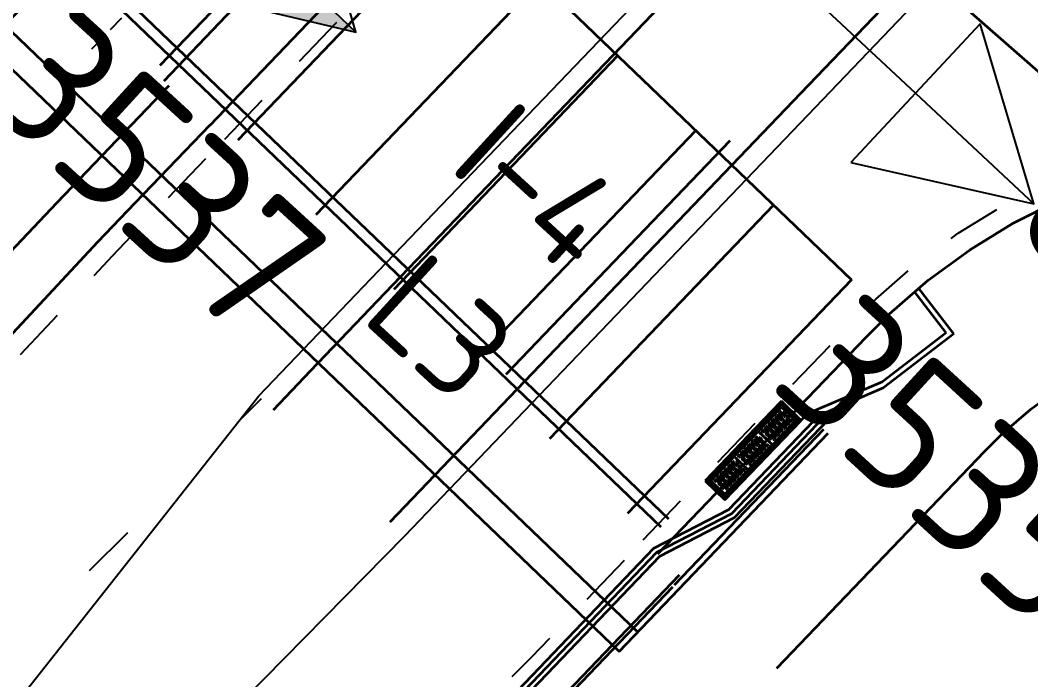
# Model space of a CAD drawing. Header units: metres. Extents: x 134219 to 139080, y 438661 to 444352.
# Drawn here: x 138403.51 to 138422.24, y 439410.58 to 439422.8 of the extents above; entities that cross this region are included whole.
import ezdxf
from ezdxf.enums import TextEntityAlignment as Align

# ---------------------------------------------------------------- set-up
doc = ezdxf.new("R2010")
doc.units = ezdxf.units.M
for name, pattern in [('11strp', [2, 1, -1]), ('13strp', [4, 1, -3]), ('30270strp', [3, 0.3, -2.7])]:
    doc.linetypes.add(name, pattern=pattern)
for name, color, linetype, lineweight in [('N-WE-KL-ET-T18', 1, 'Continuous', 18), ('N-WE-KL-ET-T25', 7, 'Continuous', 25), ('N-WE-KL-ET_LS_OV_ARMATUUR-S', 7, 'Continuous', 25), ('N-WE-KL-ET_LS_OV_ARMATUUR-T18', 1, 'Continuous', 25), ('N-WE-KL-ET_LS_OV_KABEL-G', 10, 'KL-LS-OV-N', 35), ('Utd-ondergr-nw', 8, '13strp', 35)]:
    doc.layers.add(name, color=color, linetype=linetype, lineweight=lineweight)
doc.layers.add('N-WE-KL-ET_LS_OV_ARMATUUR-T25', color=2, linetype='Continuous')
doc.layers.add('Utd-weg-nw', color=8, linetype='Continuous')
doc.styles.add('ISO18', font='NLCS-ISO.ttf')
doc.styles.add('ISO25', font='NLCS-ISO.ttf')
doc.styles.add('NLCS-ISO', font='NLCS-ISO.ttf')
doc.linetypes.add('KL-LS-OV-N', pattern='A,4,-1,[103,NLCS.SHX,S=0.75,R=0,X=0,Y=0],-1,4,-1.5,["0V",Standard,S=1,R=0,X=0,Y=-0.5],-3', length=14.5)

# ---------------------------------------------------------------- blocks, each defined once
blk = doc.blocks.new('SKL-ET_OV_ARMATUUR_HD_NATRIUM_2x100W-SO')
for points in [[(3.493, -1.757), (6.493, 0), (3.493, 1.757)], [(3.493, 1.757), (3.493, -1.757)], [(3.493, 0), (0, 0)], [(3.493, 0), (6.5, 0)]]:
    blk.add_lwpolyline(points)
at = {"const_width": 0.625}
blk.add_lwpolyline([(6.938, 0, 1), (7.562, 0, 1)], format="xyb", close=True, dxfattribs=at)
at = {"layer": 'N-WE-KL-ET_LS_OV_ARMATUUR-T18', "style": 'NLCS-ISO', "flags": 1}
for tag, p in [('TYPE_ARMATUUR', (3.075, -6.821)), ('VERMOGEN_LAMP', (3.075, -10.606)), ('SPIEGELSTAND', (3.075, -14.39)), ('HOOGTE_LICHTMAST', (3.075, -18.175)), ('UITLEGGERHOEK', (3.075, -21.959)), ('TYPE_LICHTMAST', (3.075, -25.744)), ('BOTSVRIENDELIJK', (3.075, -29.528)), ('POSITIE_LICHTMAST', (3.075, -33.313)), ('KABELAANSLUITNG', (3.075, -37.097)), ('VOEDINGSPUNT', (3.075, -48.451))]:
    blk.add_attdef(tag, p, '', height=1.8, dxfattribs=at)
at = {"layer": 'N-WE-KL-ET_LS_OV_ARMATUUR-T18', "style": 'NLCS-ISO'}
for tag, p in [('FASE-AANSLUITING_1', (3.075, -40.882)), ('FASE-AANSLUITING_2', (3.075, -44.666)), ('GROEPSNUMMER', (3.075, -52.235))]:
    blk.add_attdef(tag, p, '', height=1.8, dxfattribs=at)
at = {"layer": 'N-WE-KL-ET_LS_OV_ARMATUUR-T25', "style": 'NLCS-ISO'}
for tag, p in [('MASTNUMMER', (3.075, 7.391)), ('TYPE_SYMBOOL', (3.075, 3.606))]:
    blk.add_attdef(tag, p, '', height=2.5, dxfattribs=at)
blk = doc.blocks.new('SKL-ET_OV_ARMATUUR_HD_NATRIUM_1x250W-SO (2)')
for points in [[(3.493, -1.757), (6.493, 0), (3.493, 1.757)], [(3.493, 1.757), (3.493, -1.757)], [(0, 1), (0, -1)], [(3.493, 0), (0, 0)], [(3.493, 0), (6.493, 0)]]:
    blk.add_lwpolyline(points)
blk.add_solid([(3.493, 0), (3.493, -1.757), (6.493, 0)])
at = {"layer": 'N-WE-KL-ET-T18', "linetype": 'ByBlock', "style": 'NLCS-ISO'}
blk.add_attdef('GROEPSNUMMER', text='', height=1.8, dxfattribs=at).set_placement((-2, -4), align=Align.RIGHT)
blk.add_attdef('FASE-AANSLUITING', (10, -4), '', height=1.8, dxfattribs=at)
at = {"layer": 'N-WE-KL-ET-T18', "linetype": 'ByBlock', "style": 'NLCS-ISO', "flags": 1}
for tag, p in [('TYPE_ARMATUUR', (7.765, -13.456)), ('TYPE_FABRIKAAT', (7.765, -17.24)), ('VERMOGEN_LAMP', (7.765, -21.025)), ('SPIEGELSTAND', (7.765, -24.809)), ('HOOGTE_LICHTMAST', (7.765, -28.594)), ('UITLEGGERHOEK', (7.765, -32.378)), ('TYPE_LICHTMAST', (7.765, -36.163)), ('BOTSVRIENDELIJK', (7.765, -39.947)), ('POSITIE_LICHTMAST', (7.765, -43.732)), ('KABELAANSLUITING', (7.765, -47.516)), ('VOEDINGSPUNT', (7.765, -51.301))]:
    blk.add_attdef(tag, p, '', height=1.8, dxfattribs=at)
at = {"layer": 'N-WE-KL-ET-T25', "linetype": 'ByBlock', "style": 'NLCS-ISO'}
blk.add_attdef('MASTNUMMER', text='', height=2.5, dxfattribs=at).set_placement((4, 4.31), align=Align.MIDDLE)
at = {"layer": 'N-WE-KL-ET-T25', "linetype": 'ByBlock', "style": 'NLCS-ISO', "flags": 1}
blk.add_attdef('TYPE_SYMBOOL', (7.765, -10.056), '', height=2.5, dxfattribs=at)

msp = doc.modelspace()

# ---------------------------------------------------------------- linework, layer by layer
at = {"layer": 'N-WE-KL-ET_LS_OV_KABEL-G', "flags": 128}
msp.add_lwpolyline([(138320.874, 439326.147), (138320.464, 439326.446), (138330.584, 439342.887), (138342.804, 439355.936), (138345.533, 439358.609), (138346.281, 439359.363), (138344.061, 439362.214), (138348.598, 439366.332), (138406.993, 439426.596), (138406.952, 439426.865), (138410.681, 439431.171), (138413.459, 439429.649), (138424.978, 439419.571), (138425.523, 439418.494), (138433.324, 439418.762), (138440.45, 439419.565), (138446.337, 439422.735), (138447.341, 439423.033), (138447.352, 439423.047)], dxfattribs=at)
at = {"layer": 'Utd-ondergr-nw', "linetype": 'Continuous'}
for p, q in [((138408.811, 439427.674), (138418.92, 439417.989)), ((138410.255, 439426.291), (138406.104, 439421.958)), ((138411.699, 439424.907), (138407.548, 439420.575)), ((138404.771, 439423.863), (138415.527, 439413.557)), ((138404.633, 439423.718), (138415.389, 439413.413)), ((138413.143, 439423.523), (138408.992, 439419.191)), ((138402.683, 439423.223), (138414.958, 439411.462)), ((138402.339, 439422.865), (138414.614, 439411.104)), ((138414.587, 439422.14), (138410.436, 439417.807)), ((138416.032, 439420.756), (138411.881, 439416.424)), ((138416.665, 439420.565), (138412.514, 439416.232)), ((138417.476, 439419.372), (138413.325, 439415.04)), ((138418.92, 439417.989), (138414.769, 439413.656)), ((138420.815, 439416.988), (138420.157, 439417.843)), ((138420.675, 439417.006), (138420.079, 439417.78)), ((138420.675, 439417.006), (138419.503, 439416.104)), ((138420.815, 439416.988), (138419.521, 439415.992)), ((138418.107, 439415.509), (138419.503, 439416.104)), ((138418.197, 439415.427), (138419.521, 439415.992)), ((138417.603, 439415.719), (138417.135, 439415.231)), ((138417.612, 439415.71), (138417.144, 439415.222)), ((138417.605, 439415.649), (138417.175, 439415.2)), ((138417.618, 439415.636), (138417.188, 439415.187)), ((138417.622, 439415.631), (138417.193, 439415.183)), ((138417.507, 439415.597), (138417.514, 439415.59)), ((138417.507, 439415.58), (138417.514, 439415.587)), ((138417.517, 439415.59), (138417.524, 439415.598)), ((138417.518, 439415.587), (138417.525, 439415.58)), ((138417.596, 439415.64), (138417.569, 439415.665)), ((138417.618, 439415.636), (138417.578, 439415.674)), ((138417.932, 439415.343), (138417.582, 439415.679)), ((138417.945, 439415.357), (138417.595, 439415.692)), ((138417.62, 439415.737), (138417.603, 439415.719)), ((138417.648, 439415.694), (138417.609, 439415.653)), ((138417.621, 439415.719), (138417.612, 439415.71)), ((138417.988, 439415.384), (138417.62, 439415.737)), ((138417.971, 439415.384), (138417.621, 439415.719)), ((138417.883, 439415.382), (138417.622, 439415.631)), ((138417.661, 439415.681), (138417.635, 439415.654)), ((138417.671, 439415.644), (138417.678, 439415.637)), ((138417.671, 439415.627), (138417.678, 439415.634)), ((138417.681, 439415.637), (138417.688, 439415.645)), ((138417.682, 439415.634), (138417.689, 439415.627)), ((138417.735, 439415.583), (138417.742, 439415.576)), ((138417.735, 439415.566), (138417.742, 439415.573)), ((138417.745, 439415.576), (138417.752, 439415.584)), ((138417.746, 439415.573), (138417.753, 439415.566)), ((138416.575, 439413.909), (138418.107, 439415.509)), ((138416.645, 439413.733), (138418.356, 439415.518)), ((138416.699, 439413.659), (138418.421, 439415.456)), ((138416.754, 439413.586), (138418.486, 439415.394)), ((138417.33, 439415.362), (138417.303, 439415.388)), ((138417.368, 439415.453), (138417.376, 439415.446)), ((138417.369, 439415.435), (138417.376, 439415.442)), ((138417.379, 439415.446), (138417.386, 439415.453)), ((138417.379, 439415.442), (138417.386, 439415.435)), ((138417.458, 439415.496), (138417.431, 439415.522)), ((138417.471, 439415.51), (138417.444, 439415.536)), ((138417.476, 439415.252), (138417.451, 439415.382)), ((138417.453, 439415.387), (138417.471, 439415.407)), ((138417.883, 439415.382), (138417.453, 439414.933)), ((138417.507, 439415.274), (138417.482, 439415.404)), ((138417.495, 439414.887), (138417.971, 439415.384)), ((138417.504, 439414.878), (138417.988, 439415.384)), ((138417.542, 439415.321), (138417.517, 439415.451)), ((138417.518, 439415.456), (138417.537, 439415.475)), ((138417.573, 439415.343), (138417.547, 439415.472)), ((138417.608, 439415.39), (138417.583, 439415.519)), ((138417.584, 439415.525), (138417.603, 439415.544)), ((138417.638, 439415.411), (138417.613, 439415.541)), ((138417.618, 439415.387), (138417.637, 439415.406)), ((138417.666, 439415.39), (138417.647, 439415.371)), ((138417.673, 439415.458), (138417.659, 439415.527)), ((138417.67, 439415.533), (138417.697, 439415.507)), ((138417.676, 439415.387), (138417.702, 439415.258)), ((138417.702, 439415.474), (138417.684, 439415.455)), ((138417.704, 439415.479), (138417.699, 439415.504)), ((138417.712, 439415.434), (138417.737, 439415.305)), ((138417.732, 439415.459), (138417.713, 439415.44)), ((138417.742, 439415.456), (138417.768, 439415.327)), ((138417.789, 439415.558), (138417.763, 439415.531)), ((138417.802, 439415.545), (138417.777, 439415.518)), ((138417.798, 439415.397), (138417.803, 439415.374)), ((138417.809, 439415.402), (138417.822, 439415.389)), ((138417.819, 439415.502), (138417.812, 439415.509)), ((138417.812, 439415.492), (138417.819, 439415.499)), ((138417.823, 439415.38), (138417.813, 439415.37)), ((138417.822, 439415.502), (138417.83, 439415.51)), ((138417.83, 439415.492), (138417.823, 439415.499)), ((138417.883, 439415.441), (138417.876, 439415.448)), ((138417.876, 439415.43), (138417.883, 439415.438)), ((138417.886, 439415.441), (138417.893, 439415.448)), ((138417.894, 439415.431), (138417.887, 439415.438)), ((138417.93, 439415.422), (138417.905, 439415.396)), ((138417.944, 439415.41), (138417.905, 439415.369)), ((138415.642, 439412.335), (138418.409, 439415.223)), ((138417.135, 439415.231), (138416.207, 439414.262)), ((138417.144, 439415.222), (138416.216, 439414.253)), ((138416.729, 439414.735), (138417.171, 439415.196)), ((138417.158, 439415.183), (138417.131, 439415.209)), ((138417.185, 439415.184), (138417.144, 439415.222)), ((138417.171, 439415.196), (138417.144, 439415.222)), ((138417.188, 439415.187), (138417.148, 439415.226)), ((138417.187, 439415.214), (138417.16, 439415.24)), ((138417.185, 439415.184), (138417.171, 439415.196)), ((138417.226, 439415.305), (138417.234, 439415.298)), ((138417.227, 439415.287), (138417.234, 439415.294)), ((138417.237, 439415.298), (138417.244, 439415.305)), ((138417.237, 439415.294), (138417.244, 439415.287)), ((138417.264, 439415.191), (138417.274, 439415.201)), ((138417.289, 439415.175), (138417.284, 439415.198)), ((138417.317, 439415.349), (138417.29, 439415.375)), ((138417.345, 439415.115), (138417.319, 439415.245)), ((138417.321, 439415.25), (138417.339, 439415.269)), ((138417.375, 439415.137), (138417.35, 439415.266)), ((138417.41, 439415.184), (138417.385, 439415.313)), ((138417.387, 439415.319), (138417.405, 439415.338)), ((138417.441, 439415.205), (138417.416, 439415.335)), ((138417.421, 439415.181), (138417.439, 439415.2)), ((138417.887, 439415.378), (138417.458, 439414.929)), ((138417.901, 439415.365), (138417.471, 439414.916)), ((138417.487, 439415.249), (138417.505, 439415.269)), ((138417.514, 439415.228), (138417.539, 439415.099)), ((138417.534, 439415.253), (138417.516, 439415.234)), ((138417.545, 439415.25), (138417.57, 439415.12)), ((138417.553, 439415.318), (138417.571, 439415.337)), ((138417.58, 439415.297), (138417.605, 439415.168)), ((138417.6, 439415.322), (138417.582, 439415.303)), ((138417.611, 439415.319), (138417.636, 439415.189)), ((138417.646, 439415.366), (138417.671, 439415.236)), ((138417.7, 439415.252), (138417.682, 439415.233)), ((138417.766, 439415.321), (138417.747, 439415.302)), ((138417.755, 439415.212), (138417.782, 439415.186)), ((138417.768, 439415.226), (138417.795, 439415.2)), ((138417.843, 439415.275), (138417.836, 439415.282)), ((138417.836, 439415.265), (138417.843, 439415.272)), ((138417.846, 439415.275), (138417.853, 439415.283)), ((138417.854, 439415.265), (138417.846, 439415.272)), ((138417.887, 439415.378), (138417.928, 439415.339)), ((138417.919, 439415.33), (138417.892, 439415.356)), ((138414.614, 439411.104), (138418.489, 439415.147)), ((138416.742, 439414.722), (138417.185, 439415.184)), ((138416.747, 439414.717), (138417.189, 439415.179)), ((138417.016, 439415.035), (138416.99, 439415.061)), ((138417.029, 439415.048), (138417.002, 439415.074)), ((138417.071, 439415.142), (138417.078, 439415.135)), ((138417.079, 439415.132), (138417.072, 439415.124)), ((138417.072, 439414.991), (138417.091, 439415.01)), ((138417.089, 439415.142), (138417.082, 439415.135)), ((138417.082, 439415.132), (138417.089, 439415.125)), ((138417.127, 439414.877), (138417.101, 439415.007)), ((138417.162, 439414.924), (138417.137, 439415.054)), ((138417.138, 439415.059), (138417.157, 439415.079)), ((138417.193, 439414.946), (138417.167, 439415.076)), ((138417.45, 439414.93), (138417.189, 439415.179)), ((138417.45, 439414.93), (138417.189, 439415.179)), ((138417.453, 439414.933), (138417.193, 439415.183)), ((138417.227, 439414.992), (138417.214, 439415.062)), ((138417.224, 439415.068), (138417.251, 439415.041)), ((138417.256, 439415.009), (138417.238, 439414.989)), ((138417.258, 439415.014), (138417.253, 439415.038)), ((138417.278, 439415.169), (138417.264, 439415.182)), ((138417.355, 439415.112), (138417.374, 439415.131)), ((138417.383, 439415.092), (138417.388, 439415.068)), ((138417.385, 439415.097), (138417.403, 439415.116)), ((138417.417, 439415.038), (138417.39, 439415.064)), ((138417.414, 439415.113), (138417.427, 439415.044)), ((138417.448, 439415.16), (138417.474, 439415.03)), ((138417.468, 439415.184), (138417.45, 439415.165)), ((138417.479, 439415.181), (138417.504, 439415.052)), ((138417.503, 439415.046), (138417.484, 439415.027)), ((138417.568, 439415.115), (138417.55, 439415.096)), ((138417.613, 439415.065), (138417.64, 439415.039)), ((138417.634, 439415.184), (138417.616, 439415.164)), ((138417.626, 439415.078), (138417.653, 439415.052)), ((138417.704, 439415.131), (138417.697, 439415.138)), ((138417.697, 439415.12), (138417.704, 439415.127)), ((138417.707, 439415.131), (138417.715, 439415.138)), ((138417.715, 439415.12), (138417.708, 439415.127)), ((138416.566, 439413.918), (138417.495, 439414.887)), ((138416.575, 439413.909), (138417.504, 439414.878)), ((138416.782, 439414.84), (138416.789, 439414.833)), ((138416.79, 439414.83), (138416.782, 439414.823)), ((138416.8, 439414.841), (138416.793, 439414.834)), ((138416.793, 439414.83), (138416.8, 439414.823)), ((138416.872, 439414.884), (138416.845, 439414.91)), ((138416.885, 439414.898), (138416.858, 439414.924)), ((138416.927, 439414.991), (138416.934, 439414.984)), ((138416.934, 439414.981), (138416.927, 439414.973)), ((138416.944, 439414.991), (138416.937, 439414.984)), ((138416.937, 439414.981), (138416.945, 439414.974)), ((138416.964, 439414.718), (138416.939, 439414.848)), ((138416.941, 439414.853), (138416.959, 439414.873)), ((138416.995, 439414.74), (138416.97, 439414.87)), ((138417.03, 439414.787), (138417.005, 439414.917)), ((138417.007, 439414.922), (138417.025, 439414.941)), ((138417.007, 439414.468), (138417.45, 439414.93)), ((138417.012, 439414.464), (138417.454, 439414.925)), ((138417.025, 439414.451), (138417.468, 439414.912)), ((138417.061, 439414.809), (138417.036, 439414.938)), ((138417.096, 439414.856), (138417.071, 439414.985)), ((138417.107, 439414.853), (138417.125, 439414.872)), ((138417.134, 439414.832), (138417.159, 439414.702)), ((138417.154, 439414.856), (138417.136, 439414.837)), ((138417.165, 439414.853), (138417.19, 439414.724)), ((138417.172, 439414.921), (138417.191, 439414.941)), ((138417.2, 439414.9), (138417.225, 439414.771)), ((138417.22, 439414.925), (138417.202, 439414.906)), ((138417.231, 439414.922), (138417.256, 439414.792)), ((138417.266, 439414.969), (138417.291, 439414.84)), ((138417.286, 439414.994), (138417.267, 439414.975)), ((138417.296, 439414.991), (138417.322, 439414.861)), ((138417.32, 439414.856), (138417.302, 439414.836)), ((138417.352, 439414.931), (138417.357, 439414.908)), ((138417.363, 439414.937), (138417.377, 439414.924)), ((138417.377, 439414.915), (138417.367, 439414.905)), ((138417.407, 439414.82), (138417.399, 439414.827)), ((138417.417, 439414.828), (138417.41, 439414.82)), ((138417.454, 439414.925), (138417.495, 439414.887)), ((138417.468, 439414.912), (138417.454, 439414.925)), ((138417.455, 439414.899), (138417.482, 439414.873)), ((138417.458, 439414.929), (138417.498, 439414.89)), ((138417.468, 439414.912), (138417.495, 439414.887)), ((138417.484, 439414.93), (138417.511, 439414.904)), ((138417.562, 439414.983), (138417.555, 439414.99)), ((138417.555, 439414.972), (138417.562, 439414.979)), ((138417.566, 439414.983), (138417.573, 439414.99)), ((138417.573, 439414.972), (138417.566, 439414.979)), ((138416.295, 439414.282), (138416.724, 439414.73)), ((138416.308, 439414.269), (138416.738, 439414.717)), ((138416.313, 439414.264), (138416.742, 439414.713)), ((138416.622, 439414.674), (138416.63, 439414.667)), ((138416.63, 439414.664), (138416.623, 439414.656)), ((138416.64, 439414.674), (138416.633, 439414.667)), ((138416.633, 439414.664), (138416.64, 439414.657)), ((138416.711, 439414.717), (138416.684, 439414.743)), ((138416.724, 439414.73), (138416.697, 439414.756)), ((138416.729, 439414.735), (138416.702, 439414.761)), ((138416.742, 439414.749), (138416.715, 439414.774)), ((138416.738, 439414.717), (138416.724, 439414.73)), ((138416.742, 439414.722), (138416.729, 439414.735)), ((138417.003, 439414.463), (138416.742, 439414.713)), ((138417.007, 439414.468), (138416.747, 439414.717)), ((138416.818, 439414.726), (138416.828, 439414.735)), ((138416.832, 439414.704), (138416.818, 439414.717)), ((138416.843, 439414.709), (138416.838, 439414.732)), ((138416.899, 439414.65), (138416.873, 439414.779)), ((138416.875, 439414.785), (138416.893, 439414.804)), ((138416.929, 439414.671), (138416.904, 439414.801)), ((138416.909, 439414.647), (138416.928, 439414.666)), ((138416.939, 439414.632), (138416.957, 439414.651)), ((138416.968, 439414.648), (138416.981, 439414.579)), ((138416.975, 439414.715), (138416.993, 439414.735)), ((138417.002, 439414.694), (138417.028, 439414.565)), ((138417.023, 439414.719), (138417.004, 439414.7)), ((138417.033, 439414.716), (138417.058, 439414.586)), ((138417.041, 439414.784), (138417.059, 439414.803)), ((138417.068, 439414.763), (138417.094, 439414.633)), ((138417.088, 439414.788), (138417.07, 439414.768)), ((138417.099, 439414.785), (138417.124, 439414.655)), ((138417.123, 439414.65), (138417.104, 439414.63)), ((138417.188, 439414.718), (138417.17, 439414.699)), ((138417.254, 439414.787), (138417.236, 439414.768)), ((138417.262, 439414.67), (138417.255, 439414.677)), ((138417.262, 439414.666), (138417.255, 439414.659)), ((138417.272, 439414.677), (138417.265, 439414.67)), ((138417.273, 439414.659), (138417.266, 439414.666)), ((138417.313, 439414.751), (138417.34, 439414.725)), ((138417.326, 439414.764), (138417.353, 439414.739)), ((138417.407, 439414.817), (138417.4, 439414.81)), ((138417.417, 439414.81), (138417.41, 439414.817)), ((138416.428, 439414.421), (138416.401, 439414.447)), ((138416.441, 439414.434), (138416.414, 439414.46)), ((138416.48, 439414.526), (138416.488, 439414.519)), ((138416.488, 439414.516), (138416.481, 439414.508)), ((138416.498, 439414.526), (138416.491, 439414.519)), ((138416.491, 439414.516), (138416.498, 439414.509)), ((138416.569, 439414.568), (138416.542, 439414.594)), ((138416.582, 439414.582), (138416.555, 439414.608)), ((138416.596, 439414.334), (138416.571, 439414.464)), ((138416.573, 439414.469), (138416.591, 439414.488)), ((138416.573, 439414.015), (138417.003, 439414.463)), ((138416.578, 439414.01), (138417.007, 439414.459)), ((138416.591, 439413.998), (138417.021, 439414.446)), ((138416.627, 439414.356), (138416.602, 439414.485)), ((138416.662, 439414.403), (138416.637, 439414.532)), ((138416.638, 439414.538), (138416.657, 439414.557)), ((138416.693, 439414.424), (138416.667, 439414.554)), ((138416.728, 439414.471), (138416.703, 439414.601)), ((138416.704, 439414.606), (138416.723, 439414.626)), ((138416.758, 439414.493), (138416.733, 439414.623)), ((138416.738, 439414.468), (138416.757, 439414.488)), ((138416.766, 439414.447), (138416.791, 439414.318)), ((138416.786, 439414.472), (138416.767, 439414.453)), ((138416.793, 439414.539), (138416.779, 439414.609)), ((138416.79, 439414.614), (138416.817, 439414.588)), ((138416.796, 439414.469), (138416.822, 439414.339)), ((138416.822, 439414.555), (138416.804, 439414.536)), ((138416.824, 439414.561), (138416.819, 439414.585)), ((138416.832, 439414.516), (138416.857, 439414.386)), ((138416.852, 439414.541), (138416.833, 439414.521)), ((138416.862, 439414.538), (138416.887, 439414.408)), ((138416.918, 439414.478), (138416.923, 439414.455)), ((138416.929, 439414.484), (138416.942, 439414.471)), ((138416.943, 439414.462), (138416.933, 439414.452)), ((138416.937, 439414.626), (138416.942, 439414.602)), ((138416.971, 439414.573), (138416.944, 439414.599)), ((138417.021, 439414.446), (138417.007, 439414.459)), ((138417.025, 439414.451), (138417.012, 439414.464)), ((138417.021, 439414.446), (138417.048, 439414.42)), ((138417.025, 439414.451), (138417.052, 439414.425)), ((138417.057, 439414.581), (138417.038, 439414.562)), ((138417.038, 439414.464), (138417.065, 439414.439)), ((138417.118, 439414.519), (138417.11, 439414.526)), ((138417.118, 439414.516), (138417.111, 439414.508)), ((138417.128, 439414.526), (138417.121, 439414.519)), ((138417.128, 439414.509), (138417.121, 439414.516)), ((138417.168, 439414.6), (138417.195, 439414.574)), ((138417.181, 439414.614), (138417.208, 439414.588)), ((138416.207, 439414.262), (138416.575, 439413.909)), ((138416.216, 439414.271), (138416.584, 439413.918)), ((138416.601, 439413.954), (138416.25, 439414.289)), ((138416.252, 439414.237), (138416.29, 439414.277)), ((138416.614, 439413.967), (138416.263, 439414.303)), ((138416.308, 439414.269), (138416.268, 439414.307)), ((138416.303, 439414.291), (138416.276, 439414.317)), ((138416.573, 439414.015), (138416.313, 439414.264)), ((138416.342, 439414.381), (138416.349, 439414.374)), ((138416.349, 439414.371), (138416.342, 439414.364)), ((138416.359, 439414.382), (138416.352, 439414.374)), ((138416.352, 439414.371), (138416.36, 439414.364)), ((138416.384, 439414.272), (138416.393, 439414.282)), ((138416.398, 439414.25), (138416.384, 439414.264)), ((138416.409, 439414.256), (138416.404, 439414.279)), ((138416.465, 439414.197), (138416.439, 439414.326)), ((138416.441, 439414.332), (138416.459, 439414.351)), ((138416.495, 439414.218), (138416.47, 439414.348)), ((138416.53, 439414.265), (138416.505, 439414.395)), ((138416.507, 439414.4), (138416.525, 439414.42)), ((138416.561, 439414.287), (138416.536, 439414.416)), ((138416.541, 439414.262), (138416.559, 439414.281)), ((138416.588, 439414.266), (138416.57, 439414.247)), ((138416.599, 439414.263), (138416.624, 439414.133)), ((138416.607, 439414.331), (138416.625, 439414.35)), ((138416.634, 439414.31), (138416.659, 439414.18)), ((138416.654, 439414.335), (138416.636, 439414.315)), ((138416.665, 439414.331), (138416.69, 439414.202)), ((138416.673, 439414.4), (138416.691, 439414.419)), ((138416.7, 439414.379), (138416.725, 439414.249)), ((138416.72, 439414.403), (138416.702, 439414.384)), ((138416.731, 439414.4), (138416.756, 439414.271)), ((138416.754, 439414.265), (138416.736, 439414.246)), ((138416.82, 439414.334), (138416.802, 439414.315)), ((138416.866, 439414.284), (138416.893, 439414.258)), ((138416.886, 439414.403), (138416.867, 439414.383)), ((138416.879, 439414.298), (138416.906, 439414.272)), ((138416.958, 439414.352), (138416.951, 439414.359)), ((138416.958, 439414.349), (138416.951, 439414.341)), ((138416.969, 439414.359), (138416.962, 439414.352)), ((138416.969, 439414.342), (138416.962, 439414.349)), ((138417.008, 439414.433), (138417.035, 439414.407)), ((138416.265, 439414.224), (138416.291, 439414.251)), ((138416.302, 439414.215), (138416.309, 439414.208)), ((138416.309, 439414.205), (138416.302, 439414.198)), ((138416.319, 439414.216), (138416.312, 439414.208)), ((138416.312, 439414.205), (138416.32, 439414.198)), ((138416.366, 439414.154), (138416.373, 439414.147)), ((138416.373, 439414.144), (138416.366, 439414.136)), ((138416.383, 439414.154), (138416.376, 439414.147)), ((138416.376, 439414.144), (138416.384, 439414.137)), ((138416.393, 439414.101), (138416.419, 439414.128)), ((138416.407, 439414.088), (138416.432, 439414.115)), ((138416.45, 439414.073), (138416.443, 439414.08)), ((138416.45, 439414.07), (138416.443, 439414.063)), ((138416.46, 439414.081), (138416.453, 439414.073)), ((138416.461, 439414.063), (138416.453, 439414.07)), ((138416.475, 439414.194), (138416.494, 439414.213)), ((138416.503, 439414.173), (138416.508, 439414.149)), ((138416.505, 439414.179), (138416.523, 439414.198)), ((138416.537, 439414.12), (138416.51, 439414.146)), ((138416.534, 439414.195), (138416.547, 439414.125)), ((138416.568, 439414.241), (138416.594, 439414.112)), ((138416.623, 439414.128), (138416.604, 439414.109)), ((138416.688, 439414.196), (138416.67, 439414.177)), ((138416.724, 439414.137), (138416.751, 439414.111)), ((138416.737, 439414.15), (138416.764, 439414.124)), ((138416.816, 439414.204), (138416.809, 439414.211)), ((138416.817, 439414.201), (138416.809, 439414.193)), ((138416.827, 439414.211), (138416.82, 439414.204)), ((138416.827, 439414.194), (138416.82, 439414.201)), ((138416.514, 439414.012), (138416.507, 439414.019)), ((138416.514, 439414.009), (138416.507, 439414.001)), ((138416.524, 439414.019), (138416.517, 439414.012)), ((138416.525, 439414.002), (138416.517, 439414.009)), ((138416.535, 439413.966), (138416.56, 439413.993)), ((138416.548, 439413.953), (138416.587, 439413.993)), ((138416.578, 439414.01), (138416.618, 439413.972)), ((138416.627, 439413.981), (138416.6, 439414.007)), ((138416.678, 439414.059), (138416.67, 439414.066)), ((138416.678, 439414.056), (138416.671, 439414.049)), ((138416.688, 439414.067), (138416.681, 439414.059)), ((138416.688, 439414.049), (138416.681, 439414.056)), ((138415.257, 439413.013), (138416.645, 439413.733)), ((138415.312, 439412.94), (138416.699, 439413.659)), ((138415.367, 439412.867), (138416.754, 439413.586)), ((138405.376, 439402.7), (138415.257, 439413.013)), ((138405.43, 439402.627), (138415.312, 439412.94)), ((138405.485, 439402.554), (138415.367, 439412.867)), ((138363.72, 439358.144), (138415.607, 439412.299))]:
    msp.add_line(p, q, dxfattribs=at)
at = {"layer": 'Utd-ondergr-nw', "linetype": 'Continuous', "flags": 128}
for points in [[(138407.037, 439420.853), (138411.343, 439425.359), (138411.846, 439425.911), (138412.458, 439426.67), (138413.019, 439427.467), (138413.526, 439428.3), (138413.976, 439429.165), (138414.367, 439430.058), (138414.698, 439430.975), (138414.967, 439431.912), (138415.173, 439432.864), (138415.315, 439433.829), (138415.393, 439434.8), (138415.405, 439435.775), (138415.354, 439436.736)], [(138406.181, 439421.673), (138409.128, 439424.767), (138409.398, 439425.059), (138409.961, 439425.753), (138410.46, 439426.496), (138410.89, 439427.279), (138411.249, 439428.098), (138411.533, 439428.946), (138411.74, 439429.816), (138411.869, 439430.701), (138411.918, 439431.594), (138411.887, 439432.487), (138411.777, 439433.374), (138411.708, 439433.735)], [(138410.28, 439417.745), (138415.815, 439423.522), (138418.775, 439426.611)], [(138412.446, 439415.67), (138417.981, 439421.446), (138420.809, 439424.398)], [(138354.038, 439367.071), (138356.46, 439369.597), (138363.379, 439376.818), (138370.297, 439384.038), (138377.216, 439391.259), (138382.055, 439396.31), (138384.134, 439398.48), (138384.162, 439398.508), (138391.071, 439405.682), (138398.008, 439412.885), (138404.197, 439419.419), (138404.889, 439420.141), (138406.273, 439421.585)], [(138354.959, 439366.189), (138357.381, 439368.715), (138364.299, 439375.936), (138371.218, 439383.156), (138378.136, 439390.377), (138382.975, 439395.427), (138385.055, 439397.597), (138385.082, 439397.627), (138391.936, 439404.854), (138398.817, 439412.11), (138404.955, 439418.693), (138405.647, 439419.415), (138407.031, 439420.859)], [(138415.328, 439412.909), (138419.19, 439416.927), (138419.625, 439417.357), (138420.343, 439417.978), (138421.108, 439418.538), (138421.917, 439419.034), (138422.764, 439419.463), (138423.643, 439419.821), (138424.548, 439420.106), (138425.473, 439420.316), (138426.413, 439420.45), (138427.36, 439420.507), (138428.309, 439420.486), (138429.253, 439420.389), (138429.962, 439420.263)], [(138408.205, 439415.579), (138408.896, 439416.301), (138410.28, 439417.745)], [(138417.537, 439410.793), (138421.392, 439414.816), (138421.713, 439415.134), (138422.242, 439415.592), (138422.807, 439416.005), (138423.404, 439416.371), (138424.029, 439416.687), (138424.677, 439416.951), (138425.345, 439417.161), (138426.027, 439417.316), (138426.72, 439417.415), (138427.419, 439417.457), (138428.119, 439417.442), (138428.815, 439417.37), (138429.338, 439417.278)], [(138410.371, 439413.504), (138411.063, 439414.226), (138412.446, 439415.67)], [(138363.028, 439358.457), (138365.45, 439360.984), (138372.368, 439368.205), (138379.287, 439375.425), (138386.205, 439382.646), (138391.044, 439387.696), (138393.123, 439389.866), (138393.152, 439389.894), (138400.204, 439396.932), (138407.284, 439403.997), (138413.656, 439410.356), (138414.348, 439411.078), (138415.732, 439412.522)]]:
    msp.add_lwpolyline(points, dxfattribs=at)
at = {"layer": 'Utd-ondergr-nw', "linetype": 'Continuous'}
for centre, major_axis, start_param, end_param in [((138417.516, 439415.589), (-0.0044, 0.0044), -1.549424, 4.733761), ((138417.68, 439415.636), (-0.0044, 0.0044), -1.549424, 4.733761), ((138417.744, 439415.575), (-0.0044, 0.0044), -1.549424, 4.733761), ((138417.377, 439415.444), (-0.0044, 0.0044), -1.549424, 4.733761), ((138417.457, 439415.383), (-0.0044, 0.0044), 0.021372, 0.97798), ((138417.475, 439415.402), (-0.0044, 0.0044), 4.119573, 6.304557), ((138417.523, 439415.452), (-0.0044, 0.0044), 0.021372, 0.97798), ((138417.541, 439415.471), (-0.0044, 0.0044), 4.119573, 6.304557), ((138417.589, 439415.521), (-0.0044, 0.0044), 0.021372, 0.97798), ((138417.607, 439415.54), (-0.0044, 0.0044), 4.119573, 6.304557), ((138417.614, 439415.391), (-0.0044, 0.0044), 0.97798, 3.162965), ((138417.632, 439415.41), (-0.0044, 0.0044), 3.162965, 4.119573), ((138417.666, 439415.528), (-0.0044, 0.0044), -1.549424, 0.97798), ((138417.67, 439415.386), (-0.0044, 0.0044), 4.119573, 6.304557), ((138417.679, 439415.459), (-0.0044, 0.0044), 0.97798, 3.162965), ((138417.693, 439415.502), (-0.0044, 0.0044), 4.119573, 4.733761), ((138417.693, 439415.502), (-0.0044, 0.0044), 4.119573, 4.733761), ((138417.697, 439415.478), (-0.0044, 0.0044), 3.162965, 4.119573), ((138417.718, 439415.436), (-0.0044, 0.0044), 0.021372, 0.97798), ((138417.736, 439415.455), (-0.0044, 0.0044), 4.119573, 6.304557), ((138417.804, 439415.398), (-0.0044, 0.0044), -1.549424, 0.97798), ((138417.821, 439415.501), (-0.0044, 0.0044), -1.549424, 4.733761), ((138417.818, 439415.385), (-0.0044, 0.0044), 3.162965, 4.733761), ((138417.885, 439415.439), (-0.0044, 0.0044), -1.549424, 4.733761), ((138417.235, 439415.296), (-0.0044, 0.0044), -1.549424, 4.733761), ((138417.278, 439415.196), (-0.0044, 0.0044), 4.119573, 6.304557), ((138417.325, 439415.246), (-0.0044, 0.0044), 0.021372, 0.97798), ((138417.344, 439415.265), (-0.0044, 0.0044), 4.119573, 6.304557), ((138417.391, 439415.314), (-0.0044, 0.0044), 0.021372, 0.97798), ((138417.41, 439415.334), (-0.0044, 0.0044), 4.119573, 6.304557), ((138417.435, 439415.204), (-0.0044, 0.0044), 3.162965, 4.119573), ((138417.482, 439415.254), (-0.0044, 0.0044), 0.97798, 3.162965), ((138417.501, 439415.273), (-0.0044, 0.0044), 3.162965, 4.119573), ((138417.52, 439415.23), (-0.0044, 0.0044), 0.021372, 0.97798), ((138417.539, 439415.249), (-0.0044, 0.0044), 4.119573, 6.304557), ((138417.548, 439415.322), (-0.0044, 0.0044), 0.97798, 3.162965), ((138417.567, 439415.342), (-0.0044, 0.0044), 3.162965, 4.119573), ((138417.586, 439415.298), (-0.0044, 0.0044), 0.021372, 0.97798), ((138417.605, 439415.317), (-0.0044, 0.0044), 4.119573, 6.304557), ((138417.652, 439415.367), (-0.0044, 0.0044), 0.021372, 0.97798), ((138417.677, 439415.237), (-0.0044, 0.0044), 0.97798, 3.162965), ((138417.696, 439415.257), (-0.0044, 0.0044), 3.162965, 4.119573), ((138417.743, 439415.306), (-0.0044, 0.0044), 0.97798, 3.162965), ((138417.761, 439415.325), (-0.0044, 0.0044), 3.162965, 4.119573), ((138417.809, 439415.375), (-0.0044, 0.0044), 0.97798, 3.162965), ((138417.845, 439415.274), (-0.0044, 0.0044), -1.549424, 4.733761), ((138417.08, 439415.133), (-0.0044, 0.0044), -1.549424, 4.733761), ((138417.095, 439415.006), (-0.0044, 0.0044), 4.119573, 6.304557), ((138417.143, 439415.055), (-0.0044, 0.0044), 0.021372, 0.97798), ((138417.161, 439415.074), (-0.0044, 0.0044), 4.119573, 6.304557), ((138417.22, 439415.063), (-0.0044, 0.0044), -1.549424, 0.97798), ((138417.247, 439415.037), (-0.0044, 0.0044), 4.119573, 4.733761), ((138417.247, 439415.037), (-0.0044, 0.0044), 4.119573, 4.733761), ((138417.252, 439415.013), (-0.0044, 0.0044), 3.162965, 4.119573), ((138417.269, 439415.187), (-0.0044, 0.0044), 0.021372, 1.592169), ((138417.282, 439415.173), (-0.0044, 0.0044), 1.592169, 4.119573), ((138417.351, 439415.116), (-0.0044, 0.0044), 0.97798, 3.162965), ((138417.369, 439415.136), (-0.0044, 0.0044), 3.162965, 4.119573), ((138417.389, 439415.093), (-0.0044, 0.0044), 0.021372, 0.97798), ((138417.394, 439415.069), (0.0044, 0.0044), 2.548777, 3.162965), ((138417.394, 439415.069), (0.0044, 0.0044), 2.548777, 3.162965), ((138417.408, 439415.112), (-0.0044, 0.0044), 4.119573, 6.304557), ((138417.416, 439415.185), (-0.0044, 0.0044), 0.97798, 3.162965), ((138417.421, 439415.043), (-0.0044, 0.0044), 1.592169, 4.119573), ((138417.454, 439415.161), (-0.0044, 0.0044), 0.021372, 0.97798), ((138417.473, 439415.18), (-0.0044, 0.0044), 4.119573, 6.304557), ((138417.48, 439415.031), (-0.0044, 0.0044), 0.97798, 3.162965), ((138417.498, 439415.051), (-0.0044, 0.0044), 3.162965, 4.119573), ((138417.546, 439415.1), (-0.0044, 0.0044), 0.97798, 3.162965), ((138417.564, 439415.119), (-0.0044, 0.0044), 3.162965, 4.119573), ((138417.611, 439415.169), (-0.0044, 0.0044), 0.97798, 3.162965), ((138417.63, 439415.188), (-0.0044, 0.0044), 3.162965, 4.119573), ((138417.706, 439415.129), (-0.0044, 0.0044), -1.549424, 4.733761), ((138416.791, 439414.832), (-0.0044, 0.0044), -1.549424, 4.733761), ((138416.936, 439414.982), (-0.0044, 0.0044), -1.549424, 4.733761), ((138416.945, 439414.849), (-0.0044, 0.0044), 0.021372, 0.97798), ((138416.964, 439414.868), (-0.0044, 0.0044), 4.119573, 6.304557), ((138417.011, 439414.918), (-0.0044, 0.0044), 0.021372, 0.97798), ((138417.03, 439414.937), (-0.0044, 0.0044), 4.119573, 6.304557), ((138417.077, 439414.986), (-0.0044, 0.0044), 0.021372, 0.97798), ((138417.102, 439414.857), (-0.0044, 0.0044), 0.97798, 3.162965), ((138417.121, 439414.876), (-0.0044, 0.0044), 3.162965, 4.119573), ((138417.14, 439414.833), (-0.0044, 0.0044), 0.021372, 0.97798), ((138417.159, 439414.852), (-0.0044, 0.0044), 4.119573, 6.304557), ((138417.168, 439414.926), (-0.0044, 0.0044), 0.97798, 3.162965), ((138417.186, 439414.945), (-0.0044, 0.0044), 3.162965, 4.119573), ((138417.206, 439414.902), (-0.0044, 0.0044), 0.021372, 0.97798), ((138417.224, 439414.921), (-0.0044, 0.0044), 4.119573, 6.304557), ((138417.233, 439414.994), (-0.0044, 0.0044), 0.97798, 3.162965), ((138417.272, 439414.97), (-0.0044, 0.0044), 0.021372, 0.97798), ((138417.29, 439414.989), (-0.0044, 0.0044), 4.119573, 6.304557), ((138417.297, 439414.841), (-0.0044, 0.0044), 0.97798, 3.162965), ((138417.316, 439414.86), (-0.0044, 0.0044), 3.162965, 4.119573), ((138417.358, 439414.932), (-0.0044, 0.0044), -1.549424, 0.97798), ((138417.363, 439414.909), (-0.0044, 0.0044), 0.97798, 3.162965), ((138417.372, 439414.919), (-0.0044, 0.0044), 3.162965, 4.733761), ((138417.408, 439414.819), (-0.0044, 0.0044), -1.549424, 4.733761), ((138417.564, 439414.981), (-0.0044, 0.0044), -1.549424, 4.733761), ((138416.631, 439414.665), (-0.0044, 0.0044), -1.549424, 4.733761), ((138416.823, 439414.721), (-0.0044, 0.0044), 0.021372, 1.592169), ((138416.832, 439414.731), (-0.0044, 0.0044), 4.119573, 6.304557), ((138416.837, 439414.708), (-0.0044, 0.0044), 1.592169, 4.119573), ((138416.879, 439414.78), (-0.0044, 0.0044), 0.021372, 0.97798), ((138416.898, 439414.8), (-0.0044, 0.0044), 4.119573, 6.304557), ((138416.905, 439414.651), (-0.0044, 0.0044), 0.97798, 3.162965), ((138416.923, 439414.67), (-0.0044, 0.0044), 3.162965, 4.119573), ((138416.943, 439414.628), (-0.0044, 0.0044), 0.021372, 0.97798), ((138416.962, 439414.647), (-0.0044, 0.0044), 4.119573, 6.304557), ((138416.971, 439414.72), (-0.0044, 0.0044), 0.97798, 3.162965), ((138416.989, 439414.739), (-0.0044, 0.0044), 3.162965, 4.119573), ((138417.009, 439414.695), (-0.0044, 0.0044), 0.021372, 0.97798), ((138417.027, 439414.715), (-0.0044, 0.0044), 4.119573, 6.304557), ((138417.036, 439414.788), (-0.0044, 0.0044), 0.97798, 3.162965), ((138417.055, 439414.808), (-0.0044, 0.0044), 3.162965, 4.119573), ((138417.074, 439414.764), (-0.0044, 0.0044), 0.021372, 0.97798), ((138417.093, 439414.783), (-0.0044, 0.0044), 4.119573, 6.304557), ((138417.1, 439414.635), (-0.0044, 0.0044), 0.97798, 3.162965), ((138417.118, 439414.654), (-0.0044, 0.0044), 3.162965, 4.119573), ((138417.165, 439414.703), (-0.0044, 0.0044), 0.97798, 3.162965), ((138417.184, 439414.723), (-0.0044, 0.0044), 3.162965, 4.119573), ((138417.231, 439414.772), (-0.0044, 0.0044), 0.97798, 3.162965), ((138417.25, 439414.791), (-0.0044, 0.0044), 3.162965, 4.119573), ((138417.264, 439414.668), (-0.0044, 0.0044), -1.549424, 4.733761), ((138416.489, 439414.517), (-0.0044, 0.0044), -1.549424, 4.733761), ((138416.577, 439414.465), (-0.0044, 0.0044), 0.021372, 0.97798), ((138416.595, 439414.484), (-0.0044, 0.0044), 4.119573, 6.304557), ((138416.643, 439414.533), (-0.0044, 0.0044), 0.021372, 0.97798), ((138416.661, 439414.553), (-0.0044, 0.0044), 4.119573, 6.304557), ((138416.709, 439414.602), (-0.0044, 0.0044), 0.021372, 0.97798), ((138416.727, 439414.621), (-0.0044, 0.0044), 4.119573, 6.304557), ((138416.734, 439414.473), (-0.0044, 0.0044), 0.97798, 3.162965), ((138416.752, 439414.492), (-0.0044, 0.0044), 3.162965, 4.119573), ((138416.772, 439414.448), (-0.0044, 0.0044), 0.021372, 0.97798), ((138416.785, 439414.61), (-0.0044, 0.0044), -1.549424, 0.97798), ((138416.79, 439414.468), (-0.0044, 0.0044), 4.119573, 6.304557), ((138416.799, 439414.541), (-0.0044, 0.0044), 0.97798, 3.162965), ((138416.813, 439414.584), (0.0044, 0.0044), 5.690369, 6.304558), ((138416.813, 439414.584), (0.0044, 0.0044), 5.690369, 6.304558), ((138416.817, 439414.56), (-0.0044, 0.0044), 3.162965, 4.119573), ((138416.838, 439414.517), (-0.0044, 0.0044), 0.021372, 0.97798), ((138416.856, 439414.536), (-0.0044, 0.0044), 4.119573, 6.304557), ((138416.924, 439414.479), (-0.0044, 0.0044), -1.549424, 0.97798), ((138416.929, 439414.456), (-0.0044, 0.0044), 0.97798, 3.162965), ((138416.948, 439414.603), (-0.0044, 0.0044), 0.97798, 1.592169), ((138416.948, 439414.603), (-0.0044, 0.0044), 0.97798, 1.592169), ((138416.938, 439414.466), (-0.0044, 0.0044), 3.162965, 4.733761), ((138416.975, 439414.577), (-0.0044, 0.0044), 1.592169, 4.119573), ((138417.034, 439414.566), (-0.0044, 0.0044), 0.97798, 3.162965), ((138417.052, 439414.585), (-0.0044, 0.0044), 3.162965, 4.119573), ((138417.119, 439414.517), (-0.0044, 0.0044), -1.549424, 4.733761), ((138416.351, 439414.373), (-0.0044, 0.0044), -1.549424, 4.733761), ((138416.389, 439414.268), (-0.0044, 0.0044), 0.021372, 1.592169), ((138416.398, 439414.278), (-0.0044, 0.0044), 4.119573, 6.304557), ((138416.402, 439414.255), (-0.0044, 0.0044), 1.592169, 4.119573), ((138416.445, 439414.327), (-0.0044, 0.0044), 0.021372, 0.97798), ((138416.464, 439414.347), (-0.0044, 0.0044), 4.119573, 6.304557), ((138416.511, 439414.396), (-0.0044, 0.0044), 0.021372, 0.97798), ((138416.53, 439414.415), (-0.0044, 0.0044), 4.119573, 6.304557), ((138416.536, 439414.267), (-0.0044, 0.0044), 0.97798, 3.162965), ((138416.555, 439414.286), (-0.0044, 0.0044), 3.162965, 4.119573), ((138416.593, 439414.262), (-0.0044, 0.0044), 4.119573, 6.304557), ((138416.602, 439414.335), (-0.0044, 0.0044), 0.97798, 3.162965), ((138416.621, 439414.354), (-0.0044, 0.0044), 3.162965, 4.119573), ((138416.64, 439414.311), (-0.0044, 0.0044), 0.021372, 0.97798), ((138416.659, 439414.33), (-0.0044, 0.0044), 4.119573, 6.304557), ((138416.668, 439414.404), (-0.0044, 0.0044), 0.97798, 3.162965), ((138416.686, 439414.423), (-0.0044, 0.0044), 3.162965, 4.119573), ((138416.706, 439414.38), (-0.0044, 0.0044), 0.021372, 0.97798), ((138416.724, 439414.399), (-0.0044, 0.0044), 4.119573, 6.304557), ((138416.75, 439414.269), (-0.0044, 0.0044), 3.162965, 4.119573), ((138416.797, 439414.319), (-0.0044, 0.0044), 0.97798, 3.162965), ((138416.816, 439414.338), (-0.0044, 0.0044), 3.162965, 4.119573), ((138416.863, 439414.388), (-0.0044, 0.0044), 0.97798, 3.162965), ((138416.881, 439414.407), (-0.0044, 0.0044), 3.162965, 4.119573), ((138416.96, 439414.35), (-0.0044, 0.0044), -1.549424, 4.733761), ((138416.311, 439414.207), (-0.0044, 0.0044), -1.549424, 4.733761), ((138416.375, 439414.145), (-0.0044, 0.0044), -1.549424, 4.733761), ((138416.452, 439414.072), (-0.0044, 0.0044), -1.549424, 4.733761), ((138416.471, 439414.198), (-0.0044, 0.0044), 0.97798, 3.162965), ((138416.489, 439414.217), (-0.0044, 0.0044), 3.162965, 4.119573), ((138416.509, 439414.174), (-0.0044, 0.0044), 0.021372, 0.97798), ((138416.514, 439414.15), (0.0044, 0.0044), 2.548777, 3.162965), ((138416.514, 439414.15), (0.0044, 0.0044), 2.548777, 3.162965), ((138416.528, 439414.194), (-0.0044, 0.0044), 4.119573, 6.304557), ((138416.541, 439414.124), (-0.0044, 0.0044), 1.592169, 4.119573), ((138416.574, 439414.242), (-0.0044, 0.0044), 0.021372, 0.97798), ((138416.6, 439414.113), (-0.0044, 0.0044), 0.97798, 3.162965), ((138416.618, 439414.132), (-0.0044, 0.0044), 3.162965, 4.119573), ((138416.666, 439414.182), (-0.0044, 0.0044), 0.97798, 3.162965), ((138416.684, 439414.201), (-0.0044, 0.0044), 3.162965, 4.119573), ((138416.731, 439414.25), (-0.0044, 0.0044), 0.97798, 3.162965), ((138416.818, 439414.202), (-0.0044, 0.0044), -1.549424, 4.733761), ((138416.516, 439414.01), (-0.0044, 0.0044), -1.549424, 4.733761), ((138416.679, 439414.058), (-0.0044, 0.0044), -1.549424, 4.733761)]:
    msp.add_ellipse(centre, major_axis=major_axis, ratio=1, start_param=start_param, end_param=end_param, dxfattribs=at)
at = {"layer": 'Utd-weg-nw', "linetype": '11strp', "flags": 128}
for points in [[(138407.308, 439420.593), (138411.614, 439425.1), (138412.129, 439425.666), (138412.758, 439426.444), (138413.333, 439427.262), (138413.853, 439428.116), (138414.314, 439429.003), (138414.715, 439429.919), (138415.055, 439430.859), (138415.33, 439431.82), (138415.542, 439432.797), (138415.688, 439433.786), (138415.767, 439434.783), (138415.78, 439435.783), (138415.728, 439436.768)], [(138415.057, 439413.169), (138418.919, 439417.186), (138419.368, 439417.631), (138420.109, 439418.271), (138420.899, 439418.85), (138421.735, 439419.362), (138422.609, 439419.804), (138423.516, 439420.173), (138424.45, 439420.468), (138425.405, 439420.685), (138426.375, 439420.823), (138427.353, 439420.882), (138428.332, 439420.861), (138429.306, 439420.76), (138430.038, 439420.63)], [(138355.23, 439365.929), (138357.652, 439368.456), (138364.57, 439375.676), (138371.489, 439382.897), (138378.407, 439390.117), (138383.246, 439395.168), (138385.325, 439397.338), (138385.353, 439397.367), (138392.206, 439404.594), (138399.087, 439411.851), (138405.226, 439418.433), (138405.918, 439419.155), (138407.302, 439420.599)], [(138362.36, 439359.097), (138364.782, 439361.624), (138371.7, 439368.845), (138378.619, 439376.065), (138385.537, 439383.286), (138390.376, 439388.336), (138392.456, 439390.506), (138392.484, 439390.534), (138399.536, 439397.572), (138406.616, 439404.637), (138412.988, 439410.996), (138413.68, 439411.718), (138415.064, 439413.162)]]:
    msp.add_lwpolyline(points, dxfattribs=at)
at = {"layer": 'Utd-weg-nw', "linetype": '30270strp', "flags": 128}
for points in [[(138405.189, 439422.624), (138408.137, 439425.719), (138408.37, 439425.971), (138408.855, 439426.571), (138409.285, 439427.211), (138409.657, 439427.887), (138409.966, 439428.593), (138410.211, 439429.324), (138410.39, 439430.075), (138410.501, 439430.838), (138410.543, 439431.608), (138410.516, 439432.378), (138410.421, 439433.144), (138410.362, 439433.455)], [(138352.955, 439368.108), (138355.377, 439370.635), (138362.296, 439377.856), (138369.214, 439385.076), (138376.132, 439392.297), (138380.972, 439397.347), (138383.051, 439399.517), (138383.079, 439399.546), (138389.988, 439406.72), (138396.925, 439413.923), (138403.806, 439421.179), (138405.187, 439422.626)]]:
    msp.add_lwpolyline(points, dxfattribs=at)
at = {"layer": 'Utd-weg-nw', "linetype": 'Continuous', "flags": 128}
for points in [[(138410.009, 439418.005), (138415.544, 439423.781), (138419.193, 439427.589)], [(138412.717, 439415.411), (138418.252, 439421.187), (138421.727, 439424.814)], [(138359.779, 439361.571), (138362.201, 439364.097), (138369.119, 439371.318), (138376.037, 439378.538), (138382.956, 439385.759), (138387.795, 439390.809), (138389.874, 439392.979), (138389.899, 439393.011), (138396.102, 439400.862), (138402.329, 439408.744), (138407.934, 439415.839), (138408.626, 439416.561), (138410.009, 439418.005)], [(138360.212, 439361.156), (138362.634, 439363.682), (138369.552, 439370.903), (138376.471, 439378.123), (138383.389, 439385.344), (138388.228, 439390.394), (138390.307, 439392.564), (138390.336, 439392.593), (138397.319, 439399.695), (138404.331, 439406.826), (138410.642, 439413.244), (138411.333, 439413.966), (138412.717, 439415.411)]]:
    msp.add_lwpolyline(points, dxfattribs=at)
at = {"layer": 'Utd-weg-nw', "linetype": '13strp', "flags": 128}
msp.add_lwpolyline([(138357.378, 439363.871), (138359.8, 439366.398), (138366.718, 439373.618), (138373.637, 439380.839), (138380.555, 439388.059), (138385.394, 439393.11), (138387.473, 439395.28), (138387.502, 439395.308), (138394.547, 439402.351), (138401.621, 439409.423), (138407.988, 439415.787)], dxfattribs=at)

# ---------------------------------------------------------------- block references
at = {"layer": 'N-WE-KL-ET_LS_OV_ARMATUUR-S'}
ref = msp.add_blockref('SKL-ET_OV_ARMATUUR_HD_NATRIUM_2x100W-SO', (138417.553, 439423.827, 8.683), dxfattribs=dict(at, rotation=316.9694370793869))
ref.add_attrib('MASTNUMMER', '3535', (138417.345, 439416.032, 8.683), dxfattribs={"layer": 'N-WE-KL-ET_LS_OV_ARMATUUR-T25', "height": 2.5, "rotation": 317.498, "style": 'ISO25'})
ref = msp.add_blockref('SKL-ET_OV_ARMATUUR_HD_NATRIUM_1x250W-SO (2)', (138405.044, 439427.066, 8.219), dxfattribs=dict(at, rotation=316.2241882193871))
ref.add_attrib('MASTNUMMER', '3537', (138402.711, 439421.335, 8.219), dxfattribs={"layer": 'N-WE-KL-ET_LS_OV_ARMATUUR-T25', "height": 2.5, "rotation": 317.498, "style": 'ISO25'})
ref.add_attrib('FASE-AANSLUITING_1', 'L3', (138409.792, 439417.268, 8.219), dxfattribs={"layer": 'N-WE-KL-ET_LS_OV_ARMATUUR-T18', "height": 1.8, "rotation": 317.498, "style": 'ISO18'})
ref.add_attrib('GROEPSNUMMER', 'I-4', (138411.413, 439420.07, 8.219), dxfattribs={"layer": 'N-WE-KL-ET_LS_OV_ARMATUUR-T18', "height": 1.8, "rotation": 317.498, "style": 'ISO18'})

doc.saveas('drawing.dxf')
